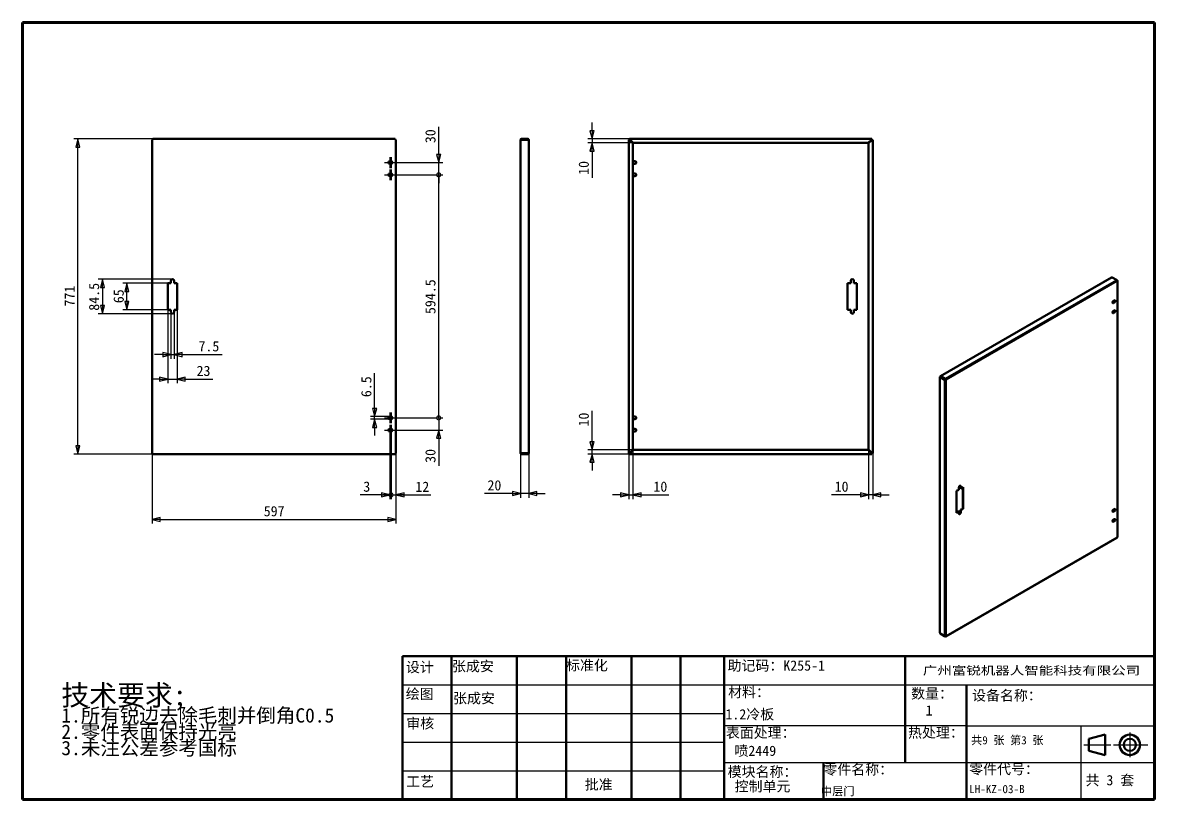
# Model space of a CAD drawing. Header units: millimetres. Extents: x 100 to 4313, y 100 to 2000.
# Drawn here: x 100 to 2870, y 100 to 2000 of the extents above; entities that cross this region are included whole.
import ezdxf
from ezdxf.enums import TextEntityAlignment as Align

# ---------------------------------------------------------------- set-up
doc = ezdxf.new("R2010")
doc.units = ezdxf.units.MM
doc.header["$LTSCALE"] = 10
doc.linetypes.add('CHAIN', pattern=[0.3543, 0.2362, -0.0295, 0.0591, -0.0295])
for name, color, linetype, lineweight in [('中心标记 (ISO)', 1, 'Continuous', 25), ('中心线 (ISO)', 1, 'Continuous', 25), ('可见 (ISO)', 7, 'Continuous', 50), ('可见窄的 (ISO)', 7, 'Continuous', 35), ('图框 (ISO)', 7, 'Continuous', 70), ('尺寸 (ISO)', 5, 'Continuous', 25), ('标题 (ISO)', 7, 'Continuous', 50), ('符号 (ISO)', 7, 'Continuous', 25)]:
    doc.layers.add(name, color=color, linetype=linetype, lineweight=lineweight)
doc.styles.add('文本样式126', font='', dxfattribs={"width": 1.3})
doc.styles.add('文本样式19', font='tahoma.ttf')
doc.styles.add('文本样式91', font='')
doc.styles.add('注释文本 (ISO)', font='')
doc.styles.get('文本样式126').set_extended_font_data('FangSong')
doc.styles.get('文本样式91').set_extended_font_data('FangSong')
doc.styles.get('注释文本 (ISO)').set_extended_font_data('FangSong')
doc.dimstyles.new('默认 (GB)', dxfattribs={"dimscale": 10, "dimtxt": 2.5, "dimasz": 2, "dimexe": 1, "dimexo": 0, "dimgap": 0.75, "dimtad": 1, "dimtoh": 1, "dimrnd": 1e-08, "dimdsep": 46, "dimtxsty": '注释文本 (ISO)', "dimblk": 'Filled-2', "dimcen": 0.09, "dimdle": 10, "dimclrd": 256, "dimclre": 256, "dimclrt": 256, "dimaunit": 1, "dimadec": 3, "dimazin": 2, "dimtfac": 0.52, "dimtmove": 0, "dimatfit": 3, "dimldrblk": 'Filled-1', "dimfxl": 0, "dimtolj": 1, "dimlwd": -1, "dimlwe": -1, "dimarcsym": 0})

# ---------------------------------------------------------------- blocks, each defined once
blk = doc.blocks.new('图框 A3-A4')
at = {"layer": '图框 (ISO)'}
for p, q in [((287, 200), (10, 200)), ((10, 200), (10, 10)), ((287, 10), (287, 200)), ((10, 10), (287, 10))]:
    blk.add_line(p, q, dxfattribs=at)
blk = doc.blocks.new('标题栏 GB1')
at = {"layer": '标题 (ISO)'}
for p, q in [((194.57, 65.23), (194.57, 72.23)), ((194.57, 72.23), (378.57, 72.23)), ((206.57, 65.23), (206.57, 72.23)), ((222.57, 65.23), (222.57, 72.23)), ((234.57, 65.23), (234.57, 72.23)), ((250.57, 65.23), (250.57, 72.23)), ((262.57, 65.23), (262.57, 72.23)), ((273.31, 65.23), (273.31, 72.23)), ((317.57, 65.23), (317.57, 72.23)), ((378.57, 72.23), (378.57, 65.23)), ((194.57, 37.23), (194.57, 65.23)), ((206.57, 37.23), (206.57, 65.23)), ((222.57, 44.23), (222.57, 65.23)), ((234.57, 37.23), (234.57, 65.23)), ((250.57, 37.23), (250.57, 65.23)), ((262.57, 37.23), (262.57, 65.23)), ((273.31, 65.23), (273.31, 37.23)), ((317.57, 55.23), (317.57, 65.23)), ((378.57, 65.23), (378.57, 37.23)), ((317.57, 55.23), (317.57, 46.23)), ((366.57, 53.06), (362.57, 52.06)), ((366.57, 48.06), (366.57, 53.06)), ((362.57, 52.06), (362.57, 49.06)), ((362.57, 49.06), (366.57, 48.06)), ((297.57, 46.23), (297.57, 37.23)), ((222.57, 44.23), (222.57, 37.23)), ((378.57, 37.23), (194.57, 37.23))]:
    blk.add_line(p, q, dxfattribs=at)
at = {"layer": '标题 (ISO)', "lineweight": 25}
for p, q in [((194.57, 65.23), (273.31, 65.23)), ((273.31, 65.23), (378.57, 65.23)), ((194.57, 58.23), (273.31, 58.23)), ((332.57, 55.23), (273.31, 55.23)), ((332.57, 55.23), (378.57, 55.23)), ((360.57, 55.23), (360.57, 46.23)), ((372.58, 53.56), (372.58, 47.56)), ((194.57, 51.23), (273.31, 51.23)), ((361.32, 50.56), (367.88, 50.56)), ((368.55, 50.56), (370.07, 50.56)), ((370.07, 50.56), (376.97, 50.56)), ((273.31, 46.23), (378.57, 46.23)), ((360.57, 46.23), (360.57, 37.23)), ((194.57, 44.23), (273.31, 44.23))]:
    blk.add_line(p, q, dxfattribs=at)
at = {"layer": '标题 (ISO)', "lineweight": 50}
blk.add_line((332.57, 65.23), (332.57, 37.23), dxfattribs=at)
at = {"layer": '标题 (ISO)'}
for radius in [2.5, 1.5]:
    blk.add_circle((372.57, 50.56), radius, dxfattribs=at)
at = {"layer": '标题 (ISO)', "style": '文本样式126', "width": 1.3}
blk.add_text('广州富锐机器人智能科技有限公司', height=2, dxfattribs=at).set_placement((348.5, 68.73), align=Align.MIDDLE_CENTER)
at = {"layer": '标题 (ISO)', "char_height": 2.5, "style": '注释文本 (ISO)'}
for s, insert, attachment_point in [('\\f仿宋|b0|i0;设计', (195.38, 70.83), 1), ('张成安', (206.66, 71.05), 1), ('\\f仿宋|b0|i0;标准化', (234.57, 71.28), 1), ('助记码：K255-1', (274.11, 71.21), 1), ('\\f仿宋|b0|i0;绘图', (195.35, 64.28), 1), ('\\f仿宋|b0|i0;材料：', (274.24, 64.72), 1), ('\\f仿宋|b0|i0;数量：', (319.04, 64.37), 1), ('张成安', (206.92, 63.22), 1), ('\\f仿宋|b0|i0;审核', (195.48, 57.07), 1), ('\\f仿宋|b0|i0;热处理：', (318.29, 54.82), 1), ('\\f仿宋|b0|i0;零件名称：', (297.57, 45.8), 1), ('\\f仿宋|b0|i0;零件代号：', (333.25, 45.9), 1), ('\\f仿宋|b0|i0;批准', (242.57, 40.73), 5)]:
    blk.add_mtext(s, dxfattribs=dict(at, insert=insert, attachment_point=attachment_point))
at = {"layer": '标题 (ISO)', "char_height": 2.5, "attachment_point": 1, "line_spacing_factor": 0.856364, "style": '注释文本 (ISO)'}
for s, insert in [('设备名称：\\P', (333.96, 63.91)), ('模块名称：\\P 控制单元', (274.14, 45.23))]:
    blk.add_mtext(s, dxfattribs=dict(at, insert=insert))
at = {"layer": '标题 (ISO)', "attachment_point": 1, "style": '注释文本 (ISO)'}
for s, insert, char_height, width in [('\\f仿宋|b0|i0;表面处理：', (273.7, 54.78), 2.5, 18.7135), ('\\f仿宋|b0|i0;\\H2.0000;共9 张 第3 张', (333.72, 52.69), 2, 27.2374), ('\\f仿宋|b0|i0;工艺', (195.45, 42.85), 2.5, 7.4854), ('  共 3 套', (358.32, 43.18), 2.5, 17.7919)]:
    blk.add_mtext(s, dxfattribs=dict(at, insert=insert, char_height=char_height, width=width))
at = {"layer": '标题 (ISO)'}
for tag, p, height, style in [('材料_001', (273.59, 56.78), 2.5, '注释文本 (ISO)'), ('零件代号_001', (297, 38.2), 2, '文本样式91'), ('描述_001', (333.22, 38.74), 2, '文本样式91')]:
    blk.add_attdef(tag, p, '', height=height, dxfattribs=dict(at, style=style))
at = {"layer": '标题 (ISO)', "style": '文本样式91'}
blk.add_attdef('热处理', text='', height=2, dxfattribs=at).set_placement((318.2, 50.63), align=Align.TOP_LEFT)
at = {"layer": '标题 (ISO)', "style": '文本样式19'}
for tag, p in [('工程核准人', (256.57, 40.73)), ('工程批准日期', (267.94, 40.73))]:
    blk.add_attdef(tag, text='', height=1, dxfattribs=at).set_placement(p, align=Align.MIDDLE_CENTER)
blk = doc.blocks.new('Filled-2')
at = {"color": 0}
for p, q in [((0, 0), (-1, 0.25)), ((-1, 0.25), (-1, -0.25)), ((-1, 0), (0, 0)), ((-1, -0.25), (0, 0))]:
    blk.add_line(p, q, dxfattribs=at)
at = {"color": 0, "flags": 128}
blk.add_lwpolyline([(-1, -0.25), (0, 0)], dxfattribs=at)
at = {"color": 0}
blk.add_solid([(-1, -0.25), (0, 0), (-1, 0.25), (-1, -0.25)], dxfattribs=at)
blk = doc.blocks.new('*D8')
at = {"layer": 'Defpoints', "color": 0}
for p in [(416.7, 947.1), (1013.7, 947.1), (1013.7, 784.7)]:
    blk.add_point(p, dxfattribs=at)
at = {"layer": '尺寸 (ISO)'}
for p, q in [((416.7, 947.1), (416.7, 774.7)), ((1013.7, 947.1), (1013.7, 774.7)), ((436.7, 784.7), (993.7, 784.7))]:
    blk.add_line(p, q, dxfattribs=at)
at = {"layer": '尺寸 (ISO)', "xscale": 20, "yscale": 20, "zscale": 20, "rotation": 180}
blk.add_blockref('Filled-2', (416.7, 784.7), dxfattribs=at)
at = {"layer": '尺寸 (ISO)', "xscale": 20, "yscale": 20, "zscale": 20}
blk.add_blockref('Filled-2', (1013.7, 784.7), dxfattribs=at)
at = {"layer": '尺寸 (ISO)', "insert": (690.1, 817.5), "char_height": 25, "attachment_point": 1, "style": '注释文本 (ISO)'}
blk.add_mtext('\\A1;597', dxfattribs=at)
blk = doc.blocks.new('Filled-1')
at = {"color": 0}
for p, q in [((0, 0), (-1, 0.125)), ((-1, 0.125), (-1, -0.125)), ((-1, 0), (0, 0)), ((-1, -0.125), (0, 0))]:
    blk.add_line(p, q, dxfattribs=at)
at = {"color": 0, "flags": 128}
blk.add_lwpolyline([(-1, -0.125), (0, 0)], dxfattribs=at)
at = {"color": 0}
blk.add_solid([(-1, -0.125), (0, 0), (-1, 0.125), (-1, -0.125)], dxfattribs=at)
blk = doc.blocks.new('*D9')
at = {"layer": 'Defpoints', "color": 0}
for p in [(355.2, 1362.7), (455.2, 1362.7), (455.2, 1297.7)]:
    blk.add_point(p, dxfattribs=at)
at = {"layer": '尺寸 (ISO)'}
for p, q in [((455.2, 1362.7), (345.2, 1362.7)), ((355.2, 1317.7), (355.2, 1342.7)), ((455.2, 1297.7), (345.2, 1297.7))]:
    blk.add_line(p, q, dxfattribs=at)
at = {"layer": '尺寸 (ISO)', "xscale": 20, "yscale": 20, "zscale": 20}
for p, rotation in [((355.2, 1362.7), 90), ((355.2, 1297.7), 270)]:
    blk.add_blockref('Filled-2', p, dxfattribs=dict(at, rotation=rotation))
at = {"layer": '尺寸 (ISO)', "insert": (322.5, 1313.7), "char_height": 25, "attachment_point": 1, "rotation": 90, "style": '注释文本 (ISO)'}
blk.add_mtext('\\A1;65', dxfattribs=at)
blk = doc.blocks.new('*D10')
at = {"layer": 'Defpoints', "color": 0}
for p in [(466.7, 1372.4), (295.2, 1287.9), (466.7, 1287.9)]:
    blk.add_point(p, dxfattribs=at)
at = {"layer": '尺寸 (ISO)'}
for p, q in [((466.7, 1372.4), (285.2, 1372.4)), ((295.2, 1352.4), (295.2, 1307.9)), ((466.7, 1287.9), (285.2, 1287.9))]:
    blk.add_line(p, q, dxfattribs=at)
at = {"layer": '尺寸 (ISO)', "xscale": 20, "yscale": 20, "zscale": 20}
for p, rotation in [((295.2, 1372.4), 90), ((295.2, 1287.9), 270)]:
    blk.add_blockref('Filled-2', p, dxfattribs=dict(at, rotation=rotation))
at = {"layer": '尺寸 (ISO)', "insert": (262.3, 1295.3), "char_height": 25, "attachment_point": 1, "rotation": 90, "style": '注释文本 (ISO)'}
blk.add_mtext('\\A1;84.5', dxfattribs=at)
blk = doc.blocks.new('*D11')
at = {"layer": 'Defpoints', "color": 0}
for p in [(463, 1291.7), (470.5, 1291.7), (470.5, 1187.9)]:
    blk.add_point(p, dxfattribs=at)
at = {"layer": '尺寸 (ISO)'}
for p, q in [((463, 1291.7), (463, 1177.9)), ((470.5, 1291.7), (470.5, 1177.9)), ((443, 1187.9), (423, 1187.9)), ((463, 1187.9), (470.5, 1187.9)), ((490.5, 1187.9), (588.2, 1187.9))]:
    blk.add_line(p, q, dxfattribs=at)
at = {"layer": '尺寸 (ISO)', "xscale": 20, "yscale": 20, "zscale": 20}
blk.add_blockref('Filled-2', (463, 1187.9), dxfattribs=at)
at = {"layer": '尺寸 (ISO)', "xscale": 20, "yscale": 20, "zscale": 20, "rotation": 180}
blk.add_blockref('Filled-2', (470.5, 1187.9), dxfattribs=at)
at = {"layer": '尺寸 (ISO)', "insert": (530.4, 1220.9), "char_height": 25, "attachment_point": 1, "style": '注释文本 (ISO)'}
blk.add_mtext('\\A1;7.5', dxfattribs=at)
blk = doc.blocks.new('*D12')
at = {"layer": 'Defpoints', "color": 0}
for p in [(455.2, 1297.7), (478.2, 1297.7), (478.2, 1127.9)]:
    blk.add_point(p, dxfattribs=at)
at = {"layer": '尺寸 (ISO)'}
for p, q in [((455.2, 1297.7), (455.2, 1117.9)), ((478.2, 1297.7), (478.2, 1117.9)), ((435.2, 1127.9), (415.2, 1127.9)), ((455.2, 1127.9), (478.2, 1127.9)), ((498.2, 1127.9), (565.7, 1127.9))]:
    blk.add_line(p, q, dxfattribs=at)
at = {"layer": '尺寸 (ISO)', "xscale": 20, "yscale": 20, "zscale": 20}
blk.add_blockref('Filled-2', (455.2, 1127.9), dxfattribs=at)
at = {"layer": '尺寸 (ISO)', "xscale": 20, "yscale": 20, "zscale": 20, "rotation": 180}
blk.add_blockref('Filled-2', (478.2, 1127.9), dxfattribs=at)
at = {"layer": '尺寸 (ISO)', "insert": (525.7, 1160.7), "char_height": 25, "attachment_point": 1, "style": '注释文本 (ISO)'}
blk.add_mtext('\\A1;23', dxfattribs=at)
blk = doc.blocks.new('*D13')
at = {"layer": 'Defpoints', "color": 0}
for p in [(235.2, 1715.7), (419.1, 1715.7), (419.1, 944.7)]:
    blk.add_point(p, dxfattribs=at)
at = {"layer": '尺寸 (ISO)'}
for p, q in [((419.1, 1715.7), (225.2, 1715.7)), ((235.2, 964.7), (235.2, 1695.7)), ((419.1, 944.7), (225.2, 944.7))]:
    blk.add_line(p, q, dxfattribs=at)
at = {"layer": '尺寸 (ISO)', "xscale": 20, "yscale": 20, "zscale": 20}
for p, rotation in [((235.2, 1715.7), 90), ((235.2, 944.7), 270)]:
    blk.add_blockref('Filled-2', p, dxfattribs=dict(at, rotation=rotation))
at = {"layer": '尺寸 (ISO)', "insert": (202.5, 1305.6), "char_height": 25, "attachment_point": 1, "rotation": 90, "style": '注释文本 (ISO)'}
blk.add_mtext('\\A1;771', dxfattribs=at)
blk = doc.blocks.new('_DotSmall')
at = {"color": 0, "linetype": 'ByBlock', "const_width": 0.5}
blk.add_lwpolyline([(-0.0625, 0, 1), (0.0625, 0, 1)], format="xyb", close=True, dxfattribs=at)
blk = doc.blocks.new('*D14')
at = {"layer": 'Defpoints', "color": 0}
for p in [(1015, 1033.2), (1118.3, 1033.2), (1015, 1003.2)]:
    blk.add_point(p, dxfattribs=at)
at = {"layer": '尺寸 (ISO)'}
for p, q in [((1118.3, 1033.2), (1118.3, 1073.2)), ((1015, 1033.2), (1128.3, 1033.2)), ((1118.3, 1033.2), (1118.3, 1003.2)), ((1015, 1003.2), (1128.3, 1003.2)), ((1118.3, 983.2), (1118.3, 915.6))]:
    blk.add_line(p, q, dxfattribs=at)
at = {"layer": '尺寸 (ISO)', "xscale": 20, "yscale": 20, "zscale": 20}
for name, p, rotation in [('_DotSmall', (1118.3, 1033.2), 270), ('Filled-2', (1118.3, 1003.2), 90)]:
    blk.add_blockref(name, p, dxfattribs=dict(at, rotation=rotation))
at = {"layer": '尺寸 (ISO)', "insert": (1085.5, 923.1), "char_height": 25, "attachment_point": 1, "rotation": 90, "style": '注释文本 (ISO)'}
blk.add_mtext('\\A1;30', dxfattribs=at)
blk = doc.blocks.new('*D16')
at = {"layer": 'Defpoints', "color": 0}
for p in [(1015, 1657.7), (1118.3, 1657.7), (1015, 1627.7)]:
    blk.add_point(p, dxfattribs=at)
at = {"layer": '尺寸 (ISO)'}
for p, q in [((1118.3, 1677.7), (1118.3, 1745.2)), ((1015, 1657.7), (1128.3, 1657.7)), ((1118.3, 1627.7), (1118.3, 1657.7)), ((1015, 1627.7), (1128.3, 1627.7)), ((1118.3, 1627.7), (1118.3, 1607.7))]:
    blk.add_line(p, q, dxfattribs=at)
at = {"layer": '尺寸 (ISO)', "xscale": 20, "yscale": 20, "zscale": 20}
for name, p, rotation in [('Filled-2', (1118.3, 1657.7), 270), ('_DotSmall', (1118.3, 1627.7), 90)]:
    blk.add_blockref(name, p, dxfattribs=dict(at, rotation=rotation))
at = {"layer": '尺寸 (ISO)', "insert": (1085.5, 1705.2), "char_height": 25, "attachment_point": 1, "rotation": 90, "style": '注释文本 (ISO)'}
blk.add_mtext('\\A1;30', dxfattribs=at)
blk = doc.blocks.new('*D17')
at = {"layer": 'Defpoints', "color": 0}
for p in [(1015, 1627.7), (1118.3, 1627.7), (1015, 1033.2)]:
    blk.add_point(p, dxfattribs=at)
at = {"layer": '尺寸 (ISO)'}
for p, q in [((1015, 1627.7), (1128.3, 1627.7)), ((1118.3, 1033.2), (1118.3, 1627.7)), ((1015, 1033.2), (1128.3, 1033.2))]:
    blk.add_line(p, q, dxfattribs=at)
at = {"layer": '尺寸 (ISO)', "xscale": 20, "yscale": 20, "zscale": 20}
for p, rotation in [((1118.3, 1627.7), 90), ((1118.3, 1033.2), 270)]:
    blk.add_blockref('_DotSmall', p, dxfattribs=dict(at, rotation=rotation))
at = {"layer": '尺寸 (ISO)', "insert": (1085.4, 1287.1), "char_height": 25, "attachment_point": 1, "rotation": 90, "style": '注释文本 (ISO)'}
blk.add_mtext('\\A1;594.5', dxfattribs=at)
blk = doc.blocks.new('*D18')
at = {"layer": 'Defpoints', "color": 0}
for p in [(998.7, 999.9), (1001.7, 999.9), (1001.7, 844.7)]:
    blk.add_point(p, dxfattribs=at)
at = {"layer": '尺寸 (ISO)'}
for p, q in [((998.7, 999.9), (998.7, 834.7)), ((1001.7, 999.9), (1001.7, 834.7)), ((978.7, 844.7), (926.3, 844.7)), ((1001.7, 844.7), (998.7, 844.7)), ((1001.7, 844.7), (1041.7, 844.7))]:
    blk.add_line(p, q, dxfattribs=at)
at = {"layer": '尺寸 (ISO)', "xscale": 20, "yscale": 20, "zscale": 20}
blk.add_blockref('Filled-2', (998.7, 844.7), dxfattribs=at)
at = {"layer": '尺寸 (ISO)', "xscale": 20, "yscale": 20, "zscale": 20, "rotation": 180}
blk.add_blockref('_DotSmall', (1001.7, 844.7), dxfattribs=at)
at = {"layer": '尺寸 (ISO)', "insert": (933.8, 877.5), "char_height": 25, "attachment_point": 1, "style": '注释文本 (ISO)'}
blk.add_mtext('\\A1;3', dxfattribs=at)
blk = doc.blocks.new('*D19')
at = {"layer": 'Defpoints', "color": 0}
for p in [(1001.7, 999.9), (1013.7, 947.1), (1013.7, 844.7)]:
    blk.add_point(p, dxfattribs=at)
at = {"layer": '尺寸 (ISO)'}
for p, q in [((1001.7, 999.9), (1001.7, 834.7)), ((1013.7, 947.1), (1013.7, 834.7)), ((1001.7, 844.7), (981.7, 844.7)), ((1001.7, 844.7), (1013.7, 844.7)), ((1033.7, 844.7), (1098.9, 844.7))]:
    blk.add_line(p, q, dxfattribs=at)
at = {"layer": '尺寸 (ISO)', "xscale": 20, "yscale": 20, "zscale": 20}
blk.add_blockref('_DotSmall', (1001.7, 844.7), dxfattribs=at)
at = {"layer": '尺寸 (ISO)', "xscale": 20, "yscale": 20, "zscale": 20, "rotation": 180}
blk.add_blockref('Filled-2', (1013.7, 844.7), dxfattribs=at)
at = {"layer": '尺寸 (ISO)', "insert": (1061.2, 877.2), "char_height": 25, "attachment_point": 1, "style": '注释文本 (ISO)'}
blk.add_mtext('\\A1;12', dxfattribs=at)
blk = doc.blocks.new('*D20')
at = {"layer": 'Defpoints', "color": 0}
for p in [(961.6, 1029.9), (998.7, 1036.4), (998.7, 1029.9)]:
    blk.add_point(p, dxfattribs=at)
at = {"layer": '尺寸 (ISO)'}
for p, q in [((961.6, 1056.4), (961.6, 1142.3)), ((998.7, 1036.4), (951.6, 1036.4)), ((998.7, 1029.9), (951.6, 1029.9)), ((961.6, 1029.9), (961.6, 1036.4)), ((961.6, 1009.9), (961.6, 989.9))]:
    blk.add_line(p, q, dxfattribs=at)
at = {"layer": '尺寸 (ISO)', "xscale": 20, "yscale": 20, "zscale": 20}
for p, rotation in [((961.6, 1036.4), 270), ((961.6, 1029.9), 90)]:
    blk.add_blockref('Filled-2', p, dxfattribs=dict(at, rotation=rotation))
at = {"layer": '尺寸 (ISO)', "insert": (928.6, 1083.9), "char_height": 25, "attachment_point": 1, "rotation": 90, "style": '注释文本 (ISO)'}
blk.add_mtext('\\A1;6.5', dxfattribs=at)
blk = doc.blocks.new('*D21')
at = {"layer": 'Defpoints', "color": 0}
for p in [(1318.6, 947.9), (1338.6, 947.1), (1318.6, 847.9)]:
    blk.add_point(p, dxfattribs=at)
at = {"layer": '尺寸 (ISO)'}
for p, q in [((1318.6, 947.9), (1318.6, 837.9)), ((1338.6, 947.1), (1338.6, 837.9)), ((1298.6, 847.9), (1230.2, 847.9)), ((1338.6, 847.9), (1318.6, 847.9)), ((1358.6, 847.9), (1378.6, 847.9))]:
    blk.add_line(p, q, dxfattribs=at)
at = {"layer": '尺寸 (ISO)', "xscale": 20, "yscale": 20, "zscale": 20}
blk.add_blockref('Filled-2', (1318.6, 847.9), dxfattribs=at)
at = {"layer": '尺寸 (ISO)', "xscale": 20, "yscale": 20, "zscale": 20, "rotation": 180}
blk.add_blockref('Filled-2', (1338.6, 847.9), dxfattribs=at)
at = {"layer": '尺寸 (ISO)', "insert": (1237.7, 880.7), "char_height": 25, "attachment_point": 1, "style": '注释文本 (ISO)'}
blk.add_mtext('\\A1;20', dxfattribs=at)
blk = doc.blocks.new('*D22')
at = {"layer": 'Defpoints', "color": 0}
for p in [(1583.6, 946.7), (1593.6, 955.5), (1593.6, 844.7)]:
    blk.add_point(p, dxfattribs=at)
at = {"layer": '尺寸 (ISO)'}
for p, q in [((1583.6, 946.7), (1583.6, 834.7)), ((1593.6, 955.5), (1593.6, 834.7)), ((1563.6, 844.7), (1543.6, 844.7)), ((1583.6, 844.7), (1593.6, 844.7)), ((1613.6, 844.7), (1682, 844.7))]:
    blk.add_line(p, q, dxfattribs=at)
at = {"layer": '尺寸 (ISO)', "xscale": 20, "yscale": 20, "zscale": 20}
blk.add_blockref('Filled-2', (1583.6, 844.7), dxfattribs=at)
at = {"layer": '尺寸 (ISO)', "xscale": 20, "yscale": 20, "zscale": 20, "rotation": 180}
blk.add_blockref('Filled-2', (1593.6, 844.7), dxfattribs=at)
at = {"layer": '尺寸 (ISO)', "insert": (1643.9, 877.5), "char_height": 25, "attachment_point": 1, "style": '注释文本 (ISO)'}
blk.add_mtext('\\A1;10', dxfattribs=at)
blk = doc.blocks.new('*D23')
at = {"layer": 'Defpoints', "color": 0}
for p in [(2170.6, 955.5), (2180.6, 946.7), (2180.6, 844.7)]:
    blk.add_point(p, dxfattribs=at)
at = {"layer": '尺寸 (ISO)'}
for p, q in [((2170.6, 955.5), (2170.6, 834.7)), ((2180.6, 946.7), (2180.6, 834.7)), ((2150.6, 844.7), (2079.9, 844.7)), ((2180.6, 844.7), (2170.6, 844.7)), ((2200.6, 844.7), (2220.6, 844.7))]:
    blk.add_line(p, q, dxfattribs=at)
at = {"layer": '尺寸 (ISO)', "xscale": 20, "yscale": 20, "zscale": 20}
blk.add_blockref('Filled-2', (2170.6, 844.7), dxfattribs=at)
at = {"layer": '尺寸 (ISO)', "xscale": 20, "yscale": 20, "zscale": 20, "rotation": 180}
blk.add_blockref('Filled-2', (2180.6, 844.7), dxfattribs=at)
at = {"layer": '尺寸 (ISO)', "insert": (2087.4, 877.5), "char_height": 25, "attachment_point": 1, "style": '注释文本 (ISO)'}
blk.add_mtext('\\A1;10', dxfattribs=at)
blk = doc.blocks.new('*D24')
at = {"layer": 'Defpoints', "color": 0}
for p in [(1493.6, 944.7), (1585.6, 944.7), (1594.4, 954.7)]:
    blk.add_point(p, dxfattribs=at)
at = {"layer": '尺寸 (ISO)'}
for p, q in [((1493.6, 974.7), (1493.6, 1050.2)), ((1594.4, 954.7), (1483.6, 954.7)), ((1585.6, 944.7), (1483.6, 944.7)), ((1493.6, 944.7), (1493.6, 954.7)), ((1493.6, 924.7), (1493.6, 904.7))]:
    blk.add_line(p, q, dxfattribs=at)
at = {"layer": '尺寸 (ISO)', "xscale": 20, "yscale": 20, "zscale": 20}
for p, rotation in [((1493.6, 954.7), 270), ((1493.6, 944.7), 90)]:
    blk.add_blockref('Filled-2', p, dxfattribs=dict(at, rotation=rotation))
at = {"layer": '尺寸 (ISO)', "insert": (1460.8, 1012.1), "char_height": 25, "attachment_point": 1, "rotation": 90, "style": '注释文本 (ISO)'}
blk.add_mtext('\\A1;10', dxfattribs=at)
blk = doc.blocks.new('*D25')
at = {"layer": 'Defpoints', "color": 0}
for p in [(1493.6, 1705.7), (1585.6, 1715.7), (1594.4, 1705.7)]:
    blk.add_point(p, dxfattribs=at)
at = {"layer": '尺寸 (ISO)'}
for p, q in [((1493.6, 1735.7), (1493.6, 1755.7)), ((1585.6, 1715.7), (1483.6, 1715.7)), ((1594.4, 1705.7), (1483.6, 1705.7)), ((1493.6, 1715.7), (1493.6, 1705.7)), ((1493.6, 1685.7), (1493.6, 1620.1))]:
    blk.add_line(p, q, dxfattribs=at)
at = {"layer": '尺寸 (ISO)', "xscale": 20, "yscale": 20, "zscale": 20}
for p, rotation in [((1493.6, 1715.7), 270), ((1493.6, 1705.7), 90)]:
    blk.add_blockref('Filled-2', p, dxfattribs=dict(at, rotation=rotation))
at = {"layer": '尺寸 (ISO)', "insert": (1460.8, 1627.6), "char_height": 25, "attachment_point": 1, "rotation": 90, "style": '注释文本 (ISO)'}
blk.add_mtext('\\A1;10', dxfattribs=at)
blk = doc.blocks.new('加工')
at = {"layer": '符号 (ISO)', "insert": (-36.68, 11.05), "char_height": 2.5, "width": 80.4946, "attachment_point": 1, "line_spacing_factor": 0.683636, "style": '注释文本 (ISO)'}
blk.add_mtext('{\\H2x;技术要求;\\P\\H0.7x;1.所有锐边去除毛刺并倒角C0.5\\H2.125x; \\H0.47059x;\\P2.零件表面保持光亮\\H1.8404x; \\H0.54337x;\\P3.未注公差参考国标\\H1.8095x; }', dxfattribs=at)

msp = doc.modelspace()

# ---------------------------------------------------------------- linework, layer by layer
at = {"layer": '中心标记 (ISO)', "linetype": 'CHAIN', "ltscale": 2.9446}
for p, q in [((998.741, 1670.916), (998.741, 1644.416)), ((1001.741, 1670.916), (1001.741, 1644.416)), ((998.741, 1640.916), (998.741, 1614.416)), ((1001.741, 1640.916), (1001.741, 1614.416)), ((998.741, 1046.431), (998.741, 1019.931)), ((1001.741, 1046.431), (1001.741, 1019.931)), ((998.741, 1016.431), (998.741, 989.931)), ((1001.741, 1016.431), (1001.741, 989.931))]:
    msp.add_line(p, q, dxfattribs=at)
at = {"layer": '中心线 (ISO)', "linetype": 'CHAIN', "ltscale": 3.277962}
for p, q in [((985.491, 1657.666), (1014.991, 1657.666)), ((985.491, 1627.666), (1014.991, 1627.666)), ((985.491, 1033.181), (1014.991, 1033.181)), ((985.491, 1003.181), (1014.991, 1003.181))]:
    msp.add_line(p, q, dxfattribs=at)
at = {"layer": '可见 (ISO)'}
for p, q in [((416.741, 1713.632), (416.741, 1713.281)), ((417.941, 1713.632), (416.741, 1713.632)), ((419.141, 1713.281), (416.741, 1713.281)), ((416.741, 947.081), (416.741, 1713.281)), ((418.292, 1713.281), (417.941, 1713.632)), ((417.941, 1713.281), (417.941, 1713.632)), ((419.141, 1715.681), (418.79, 1715.681)), ((418.79, 1714.481), (418.79, 1715.681)), ((419.141, 1714.129), (418.79, 1714.481)), ((419.141, 1714.481), (418.79, 1714.481)), ((419.141, 1715.681), (419.141, 1713.281)), ((419.141, 1715.681), (1011.341, 1715.681)), ((1011.692, 1715.681), (1011.341, 1715.681)), ((1011.341, 1713.281), (1011.341, 1715.681)), ((1011.341, 1714.129), (1011.692, 1714.481)), ((1011.341, 1714.481), (1011.692, 1714.481)), ((1013.741, 1713.281), (1011.341, 1713.281)), ((1011.692, 1714.481), (1011.692, 1715.681)), ((1012.19, 1713.281), (1012.541, 1713.632)), ((1012.541, 1713.632), (1013.741, 1713.632)), ((1012.541, 1713.281), (1012.541, 1713.632)), ((1013.741, 1713.281), (1013.741, 1713.632)), ((1013.741, 1713.281), (1013.741, 947.081)), ((1319.299, 1713.281), (1318.596, 1713.281)), ((1318.596, 1713.281), (1318.596, 1712.432)), ((1318.596, 947.929), (1318.596, 1712.432)), ((1336.196, 1715.681), (1320.996, 1715.681)), ((1336.196, 1714.481), (1320.996, 1714.481)), ((1320.996, 1713.632), (1336.196, 1713.632)), ((1336.196, 1714.481), (1336.196, 1715.681)), ((1336.196, 1713.632), (1336.196, 1713.281)), ((1338.596, 1713.281), (1336.196, 1713.281)), ((1338.596, 1713.281), (1338.596, 947.081)), ((1583.569, 1713.632), (1584.769, 1713.632)), ((1583.569, 946.729), (1583.569, 1713.632)), ((1584.769, 1713.632), (1585.969, 1712.432)), ((1585.969, 1713.281), (1585.121, 1713.281)), ((1585.618, 1714.481), (1585.618, 1715.681)), ((1585.618, 1715.681), (2178.521, 1715.681)), ((1585.618, 1714.481), (1586.818, 1713.281)), ((1585.969, 1713.281), (1585.969, 1714.129)), ((1585.969, 1712.432), (1593.569, 1704.832)), ((1594.418, 1705.681), (1586.818, 1713.281)), ((1593.569, 1704.832), (1593.569, 955.529)), ((2169.721, 1705.681), (1594.418, 1705.681)), ((2177.321, 1713.281), (2169.721, 1705.681)), ((2170.569, 1704.832), (2178.169, 1712.432)), ((2170.569, 955.529), (2170.569, 1704.832)), ((2178.521, 1714.481), (2177.321, 1713.281)), ((2178.169, 1713.281), (2178.169, 1714.129)), ((2179.369, 1713.632), (2178.169, 1712.432)), ((2178.169, 1713.281), (2179.018, 1713.281)), ((2178.521, 1715.681), (2178.521, 1714.481)), ((2179.369, 1713.632), (2180.569, 1713.632)), ((2180.569, 1713.632), (2180.569, 946.729)), ((998.741, 1660.916), (1001.741, 1660.916)), ((1001.741, 1654.416), (998.741, 1654.416)), ((1003.741, 1660.227), (1003.741, 1655.104)), ((1595.569, 1660.916), (1598.569, 1660.916)), ((1598.569, 1654.416), (1595.569, 1654.416)), ((998.741, 1630.916), (1001.741, 1630.916)), ((1001.741, 1624.416), (998.741, 1624.416)), ((1003.741, 1630.227), (1003.741, 1625.104)), ((1595.569, 1630.916), (1598.569, 1630.916)), ((1598.569, 1624.416), (1595.569, 1624.416)), ((455.241, 1362.681), (462.991, 1362.681)), ((455.241, 1297.681), (455.241, 1362.681)), ((462.991, 1362.681), (462.991, 1368.681)), ((470.491, 1368.681), (470.491, 1362.681)), ((470.491, 1362.681), (478.241, 1362.681)), ((478.241, 1362.681), (478.241, 1297.681)), ((2119.069, 1297.681), (2119.069, 1362.681)), ((2119.069, 1362.681), (2126.819, 1362.681)), ((2126.819, 1362.681), (2126.819, 1368.681)), ((2134.319, 1368.681), (2134.319, 1362.681)), ((2134.319, 1362.681), (2142.069, 1362.681)), ((2142.069, 1362.681), (2142.069, 1297.681)), ((2765.227, 1376.651), (2346.476, 1135.508)), ((2766.672, 1376.675), (2777.42, 1370.486)), ((2777.42, 1370.486), (2777.172, 1370.343)), ((2777.42, 1370.179), (2777.42, 1370.486)), ((2778.869, 1369.646), (2777.42, 1370.48)), ((2778.243, 1369.285), (2778.869, 1369.646)), ((2778.374, 1369.073), (2778.869, 1369.358)), ((2778.869, 1369.358), (2778.869, 1369.646)), ((2779.572, 741.976), (2779.572, 1368.381)), ((2769.111, 1314.637), (2771.232, 1315.858)), ((2769.959, 1319.462), (2772.08, 1320.684)), ((2772.08, 1315.369), (2769.959, 1314.148)), ((462.991, 1297.681), (455.241, 1297.681)), ((462.991, 1291.681), (462.991, 1297.681)), ((478.241, 1297.681), (470.491, 1297.681)), ((470.491, 1297.681), (470.491, 1291.681)), ((2126.819, 1297.681), (2119.069, 1297.681)), ((2126.819, 1291.681), (2126.819, 1297.681)), ((2142.069, 1297.681), (2134.319, 1297.681)), ((2134.319, 1297.681), (2134.319, 1291.681)), ((2769.111, 1290.11), (2771.232, 1291.332)), ((2769.959, 1294.936), (2772.08, 1296.157)), ((2772.08, 1290.843), (2769.959, 1289.621)), ((2345.275, 1133.429), (2345.275, 507.024)), ((2346.47, 1133.429), (2345.978, 1133.713)), ((2345.978, 1132.739), (2356.726, 1126.55)), ((2347.426, 1134.263), (2346.578, 1134.752)), ((2346.578, 1134.752), (2351.952, 1131.633)), ((2357.574, 1127.038), (2346.826, 1133.228)), ((2358.174, 1129.059), (2347.426, 1135.248)), ((2358.174, 1128.078), (2347.426, 1134.267)), ((2347.426, 1134.263), (2352.8, 1131.144)), ((2352.8, 1131.144), (2351.952, 1131.633)), ((2352.8, 1131.144), (2352.825, 1131.158)), ((2357.574, 1127.038), (2356.726, 1126.55)), ((2357.574, 1126.751), (2356.726, 1126.262)), ((2356.726, 1126.55), (2356.726, 1126.262)), ((2357.574, 1126.751), (2357.574, 1127.038)), ((2358.423, 1129.202), (2358.174, 1129.059)), ((2358.174, 1128.078), (2358.174, 1129.059)), ((2358.423, 1128.221), (2358.174, 1128.078)), ((2358.423, 1128.221), (2358.423, 1129.202)), ((2359.272, 1126.751), (2360.12, 1126.262)), ((998.741, 1036.431), (1001.741, 1036.431)), ((1001.741, 1029.931), (998.741, 1029.931)), ((1003.741, 1035.743), (1003.741, 1030.619)), ((1595.569, 1036.431), (1598.569, 1036.431)), ((1598.569, 1029.931), (1595.569, 1029.931)), ((998.741, 1006.431), (1001.741, 1006.431)), ((1001.741, 999.931), (998.741, 999.931)), ((1003.741, 1005.743), (1003.741, 1000.619)), ((1595.569, 1006.431), (1598.569, 1006.431)), ((1598.569, 999.931), (1595.569, 999.931)), ((416.741, 947.081), (416.741, 946.729)), ((416.741, 947.081), (419.141, 947.081)), ((417.941, 946.729), (416.741, 946.729)), ((418.292, 947.081), (417.941, 946.729)), ((417.941, 947.081), (417.941, 946.729)), ((419.141, 946.232), (418.79, 945.881)), ((419.141, 945.881), (418.79, 945.881)), ((418.79, 945.881), (418.79, 944.681)), ((418.79, 944.681), (419.141, 944.681)), ((419.141, 947.081), (419.141, 944.681)), ((1011.341, 944.681), (419.141, 944.681)), ((1011.341, 944.681), (1011.341, 947.081)), ((1011.341, 947.081), (1013.741, 947.081)), ((1011.341, 946.232), (1011.692, 945.881)), ((1011.341, 945.881), (1011.692, 945.881)), ((1011.341, 944.681), (1011.692, 944.681)), ((1011.692, 945.881), (1011.692, 944.681)), ((1012.19, 947.081), (1012.541, 946.729)), ((1012.541, 947.081), (1012.541, 946.729)), ((1012.541, 946.729), (1013.741, 946.729)), ((1013.741, 946.729), (1013.741, 947.081)), ((1318.596, 947.929), (1318.596, 947.081)), ((1319.299, 947.081), (1318.596, 947.081)), ((1336.196, 946.729), (1320.996, 946.729)), ((1336.196, 945.881), (1320.996, 945.881)), ((1320.996, 944.681), (1336.196, 944.681)), ((1336.196, 947.081), (1336.196, 946.729)), ((1336.196, 947.081), (1338.596, 947.081)), ((1336.196, 945.881), (1336.196, 944.681)), ((1584.769, 946.729), (1583.569, 946.729)), ((1584.769, 946.729), (1585.969, 947.929)), ((1585.969, 947.081), (1585.121, 947.081)), ((1585.618, 945.881), (1586.818, 947.081)), ((1585.618, 944.681), (1585.618, 945.881)), ((2178.521, 944.681), (1585.618, 944.681)), ((1593.569, 955.529), (1585.969, 947.929)), ((1585.969, 947.081), (1585.969, 946.232)), ((1586.818, 947.081), (1594.418, 954.681)), ((1594.418, 954.681), (2169.721, 954.681)), ((2169.721, 954.681), (2177.321, 947.081)), ((2178.169, 947.929), (2170.569, 955.529)), ((2178.521, 945.881), (2177.321, 947.081)), ((2179.369, 946.729), (2178.169, 947.929)), ((2178.169, 947.081), (2178.169, 946.232)), ((2178.169, 947.081), (2179.018, 947.081)), ((2178.521, 945.881), (2178.521, 944.681)), ((2180.569, 946.729), (2179.369, 946.729)), ((2391.127, 857.486), (2391.127, 862.391)), ((2395.581, 861.028), (2395.581, 865.934)), ((2396.43, 860.54), (2395.581, 861.028)), ((2396.43, 865.445), (2396.43, 860.54)), ((2396.43, 860.54), (2401.91, 863.696)), ((2401.062, 811.044), (2401.062, 863.207)), ((2401.91, 863.696), (2401.91, 810.555)), ((2385.647, 854.33), (2391.127, 857.486)), ((2385.647, 801.19), (2385.647, 854.33)), ((2385.647, 802.167), (2390.278, 804.834)), ((2391.127, 804.345), (2385.647, 801.19)), ((2391.127, 804.345), (2390.278, 804.834)), ((2391.127, 799.44), (2391.127, 804.345)), ((2395.581, 807.888), (2401.062, 811.044)), ((2395.581, 807.888), (2396.43, 807.399)), ((2395.581, 802.983), (2395.581, 807.888)), ((2401.91, 810.555), (2396.43, 807.399)), ((2396.43, 807.399), (2396.43, 802.494)), ((2401.91, 810.555), (2401.062, 811.044)), ((2769.111, 804.091), (2771.232, 805.312)), ((2769.959, 808.916), (2772.08, 810.138)), ((2772.08, 804.824), (2769.959, 803.602)), ((2769.111, 779.564), (2771.232, 780.786)), ((2769.959, 784.39), (2772.08, 785.611)), ((2772.08, 780.297), (2769.959, 779.076)), ((2359.621, 498.755), (2778.369, 739.896)), ((2356.726, 499.57), (2345.978, 505.76)), ((2347.426, 504.919), (2358.174, 498.73)), ((2356.726, 499.858), (2356.726, 499.57)), ((2356.994, 499.725), (2356.726, 499.57)), ((2358.174, 499.46), (2358.174, 498.73)), ((2358.174, 498.73), (2358.423, 498.873)), ((2358.423, 499.453), (2358.423, 498.873))]:
    msp.add_line(p, q, dxfattribs=at)
for centre, radius, start, end in [((1320.996, 1713.281), 1.2, 90, 170.634461), ((1336.196, 1713.281), 2.4, 0, 90), ((1336.196, 1713.281), 1.2, 0, 90), ((998.741, 1657.666), 3.25, 90, 270), ((1001.741, 1657.666), 3.25, 270, 90), ((1595.569, 1657.666), 3.25, 90, 127.979872), ((1595.569, 1657.666), 3.25, 232.020128, 270), ((1598.569, 1657.666), 3.25, 270, 90), ((998.741, 1627.666), 3.25, 90, 270), ((1001.741, 1627.666), 3.25, 270, 90), ((1595.569, 1627.666), 3.25, 90, 127.979872), ((1595.569, 1627.666), 3.25, 232.020128, 270), ((1598.569, 1627.666), 3.25, 270, 90), ((466.741, 1368.681), 3.75, 0, 180), ((2130.569, 1368.681), 3.75, 0, 180), ((466.741, 1291.681), 3.75, 180, 0), ((2130.569, 1291.681), 3.75, 180, 0), ((998.741, 1033.181), 3.25, 90, 270), ((1001.741, 1033.181), 3.25, 270, 90), ((1595.569, 1033.181), 3.25, 90, 127.979872), ((1595.569, 1033.181), 3.25, 232.020128, 270), ((1598.569, 1033.181), 3.25, 270, 90), ((998.741, 1003.181), 3.25, 90, 270), ((1001.741, 1003.181), 3.25, 270, 90), ((1595.569, 1003.181), 3.25, 90, 127.979872), ((1595.569, 1003.181), 3.25, 232.020128, 270), ((1598.569, 1003.181), 3.25, 270, 90), ((1320.996, 947.081), 1.2, 189.365539, 270), ((1336.196, 947.081), 2.4, 270, 0), ((1336.196, 947.081), 1.2, 270, 0)]:
    msp.add_arc(centre, radius, start, end, dxfattribs=at)
for centre, major_axis, ratio, start_param, end_param in [((2777.172, 1368.381), (1.198, -2.08), 0.57809312, 0.78733187, 2.3581282), ((2777.172, 1368.381), (2.4, 0), 0.5758617, 5.49778714, 7.06858347), ((2769.959, 1316.805), (-1.622, -2.816), 0.57809312, 3.92505711, 7.06664976), ((2769.111, 1317.294), (-1.622, -2.816), 0.57809312, 0.26362517, 0.78346445), ((2771.232, 1318.515), (1.622, 2.816), 0.57809312, 3.92505711, 6.01956014), ((2772.08, 1318.027), (1.622, 2.816), 0.57809312, 3.92505711, 7.06664976), ((2769.959, 1292.279), (-1.622, -2.816), 0.57809312, 3.92505711, 7.06664976), ((2769.111, 1292.767), (-1.622, -2.816), 0.57809312, 0.26362517, 0.78346445), ((2771.232, 1293.989), (1.622, 2.816), 0.57809312, 3.92505711, 6.01956014), ((2772.08, 1293.5), (1.622, 2.816), 0.57809312, 3.92505711, 7.06664976), ((2347.675, 1132.735), (1.2, -0.694), 0.00167248, 2.35716138, 3.13871435), ((2348.275, 1133.774), (1.2, -0.694), 0.00167248, 2.35716138, 3.92795771), ((2358.423, 1127.24), (2.4, 0), 0.5758617, 3.92699082, 5.49778714), ((2358.423, 1127.24), (-1.2, 0), 0.5758617, 0.78539816, 2.35619449), ((2358.423, 1127.24), (-1.198, 2.08), 0.57809312, 3.92892453, 5.49972085), ((2358.423, 1127.24), (-0.599, 1.04), 0.57809312, 3.92892453, 5.49972085), ((2393.778, 863.918), (1.871, 3.25), 0.57809312, 5.49585344, 8.63744609), ((2392.93, 864.407), (1.871, 3.25), 0.57809312, 5.49585344, 6.05538225), ((2769.959, 806.259), (-1.622, -2.816), 0.57809312, 3.92505711, 7.06664976), ((2769.111, 806.748), (-1.622, -2.816), 0.57809312, 0.26362517, 0.78346445), ((2771.232, 807.969), (1.622, 2.816), 0.57809312, 3.92505711, 6.01956014), ((2772.08, 807.481), (1.622, 2.816), 0.57809312, 3.92505711, 7.06664976), ((2393.778, 800.967), (-1.871, -3.25), 0.57809312, 5.49585344, 8.63744609), ((2392.93, 801.456), (-1.871, -3.25), 0.57809312, 0.22780306, 2.35426078), ((2769.959, 781.733), (-1.622, -2.816), 0.57809312, 3.92505711, 7.06664976), ((2769.111, 782.221), (-1.622, -2.816), 0.57809312, 0.26362517, 0.78346445), ((2771.232, 783.443), (1.622, 2.816), 0.57809312, 3.92505711, 6.01956014), ((2772.08, 782.954), (1.622, 2.816), 0.57809312, 3.92505711, 7.06664976), ((2777.172, 741.976), (1.198, -2.08), 0.57809312, 0, 0.78733187), ((2777.172, 741.976), (2.4, 0), 0.5758617, 5.49778714, 6.28318531), ((2358.423, 500.835), (-2.4, 0), 0.5758617, 0.78539816, 2.35619449), ((2358.423, 500.835), (1.198, -2.08), 0.57809312, 5.49972085, 7.07051718)]:
    msp.add_ellipse(centre, major_axis=major_axis, ratio=ratio, start_param=start_param, end_param=end_param, dxfattribs=at)
for points, knots in [([(1320.996, 1715.681), (1320.14, 1715.681), (1319.303, 1715.185), (1318.891, 1714.435), (1318.699, 1714.083), (1318.596, 1713.682), (1318.596, 1713.281)], [0, 0, 0, 0, 1.06934298, 1.06934298, 1.06934298, 1.57079633, 1.57079633, 1.57079633, 1.57079633]), ([(1318.596, 1712.432), (1318.596, 1712.86), (1319.092, 1713.279), (1319.842, 1713.485), (1320.194, 1713.581), (1320.595, 1713.632), (1320.996, 1713.632)], [-1.57079633, -1.57079633, -1.57079633, -1.57079633, -0.50145334, -0.50145334, -0.50145334, 0, 0, 0, 0]), ([(1583.569, 1713.632), (1583.768, 1713.533), (1584.065, 1713.384), (1584.816, 1713.009), (1585.167, 1712.833), (1585.568, 1712.633), (1585.969, 1712.432)], [0, 0, 0, 0, 1.06934298, 1.06934298, 1.06934298, 1.57079633, 1.57079633, 1.57079633, 1.57079633]), ([(1586.818, 1713.281), (1586.39, 1714.136), (1585.971, 1714.974), (1585.766, 1715.385), (1585.669, 1715.578), (1585.638, 1715.64), (1585.618, 1715.681)], [-1.57079633, -1.57079633, -1.57079633, -1.57079633, -0.50145334, -0.50145334, -0.50145334, 0, 0, 0, 0]), ([(2178.521, 1715.681), (2178.422, 1715.482), (2178.273, 1715.185), (2177.898, 1714.435), (2177.722, 1714.083), (2177.521, 1713.682), (2177.321, 1713.281)], [0, 0, 0, 0, 1.06934298, 1.06934298, 1.06934298, 1.57079633, 1.57079633, 1.57079633, 1.57079633]), ([(2178.169, 1712.432), (2179.025, 1712.86), (2179.863, 1713.279), (2180.274, 1713.485), (2180.467, 1713.581), (2180.528, 1713.612), (2180.569, 1713.632)], [-1.57079633, -1.57079633, -1.57079633, -1.57079633, -0.50145334, -0.50145334, -0.50145334, 0, 0, 0, 0]), ([(2765.229, 1376.646), (2765.397, 1376.746), (2765.574, 1376.813), (2765.752, 1376.844), (2766.069, 1376.897), (2766.388, 1376.839), (2766.672, 1376.675)], [-0.783464455, -0.783464455, -0.783464455, -0.783464455, -0.501453344, -0.501453344, -0.501453344, 0, 0, 0, 0]), ([(2345.978, 1133.713), (2345.373, 1133.714), (2345.131, 1133.513), (2345.371, 1133.208), (2345.483, 1133.065), (2345.694, 1132.902), (2345.978, 1132.739)], [-1.57079633, -1.57079633, -1.57079633, -1.57079633, -0.50145334, -0.50145334, -0.50145334, 0, 0, 0, 0]), ([(2346.298, 1133.438), (2346.299, 1133.438), (2346.301, 1133.438), (2346.318, 1133.436), (2346.34, 1133.433), (2346.4, 1133.43), (2346.435, 1133.429), (2346.475, 1133.429)], [0.0973602424, 0.0973602424, 0.0973602424, 0.0973602424, 0.1081249525, 0.1081249525, 0.1298280636, 0.1298280636, 0.1486376448, 0.1486376448, 0.1486376448, 0.1486376448]), ([(2347.426, 1135.248), (2346.822, 1135.596), (2346.405, 1135.633), (2346.379, 1135.34), (2346.367, 1135.202), (2346.436, 1134.998), (2346.578, 1134.752)], [0, 0, 0, 0, 1.06934298, 1.06934298, 1.06934298, 1.57079633, 1.57079633, 1.57079633, 1.57079633]), ([(2347.075, 1134.468), (2347.047, 1134.516), (2347.023, 1134.553), (2346.992, 1134.598), (2346.987, 1134.604), (2346.983, 1134.609)], [0, 0, 0, 0, 0.0264113037, 0.0264113037, 0.0496207279, 0.0496207279, 0.0496207279, 0.0496207279]), ([(1320.996, 946.729), (1320.14, 946.729), (1319.303, 946.977), (1318.891, 947.353), (1318.699, 947.528), (1318.596, 947.729), (1318.596, 947.929)], [0, 0, 0, 0, 1.06934298, 1.06934298, 1.06934298, 1.57079633, 1.57079633, 1.57079633, 1.57079633]), ([(1318.596, 947.081), (1318.596, 946.225), (1319.092, 945.388), (1319.842, 944.976), (1320.194, 944.783), (1320.595, 944.681), (1320.996, 944.681)], [-1.57079633, -1.57079633, -1.57079633, -1.57079633, -0.50145334, -0.50145334, -0.50145334, 0, 0, 0, 0]), ([(1585.969, 947.929), (1585.114, 947.502), (1584.276, 947.083), (1583.865, 946.877), (1583.672, 946.781), (1583.61, 946.75), (1583.569, 946.729)], [-1.57079633, -1.57079633, -1.57079633, -1.57079633, -0.50145334, -0.50145334, -0.50145334, 0, 0, 0, 0]), ([(1585.618, 944.681), (1585.717, 944.879), (1585.866, 945.177), (1586.241, 945.927), (1586.417, 946.279), (1586.617, 946.68), (1586.818, 947.081)], [0, 0, 0, 0, 1.06934298, 1.06934298, 1.06934298, 1.57079633, 1.57079633, 1.57079633, 1.57079633]), ([(2177.321, 947.081), (2177.748, 946.225), (2178.167, 945.388), (2178.373, 944.976), (2178.469, 944.783), (2178.5, 944.722), (2178.521, 944.681)], [-1.57079633, -1.57079633, -1.57079633, -1.57079633, -0.50145334, -0.50145334, -0.50145334, 0, 0, 0, 0]), ([(2180.569, 946.729), (2180.371, 946.829), (2180.073, 946.977), (2179.323, 947.353), (2178.971, 947.528), (2178.57, 947.729), (2178.169, 947.929)], [0, 0, 0, 0, 1.06934298, 1.06934298, 1.06934298, 1.57079633, 1.57079633, 1.57079633, 1.57079633])]:
    msp.add_open_spline(points, degree=3, knots=knots, dxfattribs=at)
for points in [[(2345.978, 505.76), (2345.534, 506.016), (2345.285, 506.486), (2345.28, 507.027)], [(2347.316, 504.989), (2347.352, 504.964), (2347.389, 504.941), (2347.426, 504.919)]]:
    msp.add_open_spline(points, degree=3, dxfattribs=at)
at = {"layer": '可见窄的 (ISO)'}
for p, q in [((2766.672, 1376.675), (2347.426, 1135.248)), ((2358.423, 1129.202), (2777.172, 1370.343)), ((2778.869, 1367.404), (2360.12, 1126.262)), ((2778.869, 740.999), (2778.869, 1367.404)), ((2769.959, 1314.148), (2769.111, 1314.637)), ((2772.08, 1315.369), (2771.232, 1315.858)), ((2769.959, 1289.621), (2769.111, 1290.11)), ((2772.08, 1290.843), (2771.232, 1291.332)), ((2346.826, 1133.228), (2345.978, 1132.739)), ((2345.978, 1132.739), (2345.978, 505.76)), ((2347.426, 1135.248), (2347.426, 1134.267)), ((2347.43, 1134.265), (2347.426, 1134.263)), ((2356.726, 499.858), (2356.726, 1126.262)), ((2360.12, 1126.262), (2360.12, 499.858)), ((2396.43, 865.445), (2395.581, 865.934)), ((2769.959, 803.602), (2769.111, 804.091)), ((2772.08, 804.824), (2771.232, 805.312)), ((2396.43, 802.494), (2395.581, 802.983)), ((2769.959, 779.076), (2769.111, 779.564)), ((2772.08, 780.297), (2771.232, 780.786)), ((2360.12, 499.858), (2778.869, 740.999)), ((2347.426, 504.926), (2347.426, 504.919))]:
    msp.add_line(p, q, dxfattribs=at)

# ---------------------------------------------------------------- block references
at = {"xscale": 10, "yscale": 10, "zscale": 10}
for name, p in [('图框 A3-A4', (0, 0)), ('加工', (561.576, 269.36))]:
    msp.add_blockref(name, p, dxfattribs=at)
msp.add_blockref('标题栏 GB1', (-915.711, -272.252), dxfattribs=at).add_auto_attribs({'零件代号_001': '中层门', '描述_001': 'LH-KZ-03-B', '材料_001': '1.2冷板'})

# ---------------------------------------------------------------- texts
at = {"layer": '符号 (ISO)', "insert": (2310, 330), "char_height": 25, "attachment_point": 1, "style": '注释文本 (ISO)'}
msp.add_mtext('{1}', dxfattribs=at)
at = {"layer": '符号 (ISO)', "insert": (1842.208, 231.357), "char_height": 25, "width": 130, "attachment_point": 1, "style": '注释文本 (ISO)'}
msp.add_mtext('{喷2449}', dxfattribs=at)

# ---------------------------------------------------------------- dimensions: what is measured, and where the dimension line sits
at = {"layer": '尺寸 (ISO)'}
for base, p1, p2, angle, override, picture, middle in [((1118.334, 1657.666), (1014.991, 1627.666), (1014.991, 1657.666), 90, {"dimtoh": 0, "dimdec": 2, "dimblk1": 'DotSmall', "dimblk2": 'Filled-2', "dimsah": 1, "dimdle": 0, "dimtp": 0, "dimtm": 0, "dimtdec": 2, "dimtofl": 1, "dimatfit": 1}, '*D16', (1118.334, 1721.451)), ((1493.569, 1705.681), (1585.618, 1715.681), (1594.418, 1705.681), 270, {"dimtoh": 0, "dimdec": 2, "dimtp": 0, "dimtm": 0, "dimtdec": 2, "dimtofl": 1, "dimatfit": 1}, '*D25', (1493.569, 1642.895)), ((235.241, 1715.681), (419.141, 944.681), (419.141, 1715.681), 90, {"dimtoh": 0, "dimdec": 2, "dimtp": 0, "dimtm": 0, "dimtdec": 2, "dimtofl": 0, "dimatfit": 1}, '*D13', (235.241, 1329.981)), ((1118.334, 1627.666), (1014.991, 1033.181), (1014.991, 1627.666), 90, {"dimtoh": 0, "dimdec": 1, "dimblk1": 'DotSmall', "dimblk2": 'DotSmall', "dimsah": 1, "dimdle": 0, "dimtp": 0, "dimtm": 0, "dimtdec": 2, "dimtofl": 0, "dimatfit": 1}, '*D17', (1118.334, 1330.623)), ((295.241, 1287.931), (466.741, 1372.431), (466.741, 1287.931), 90, {"dimtoh": 0, "dimdec": 2, "dimtp": 0, "dimtm": 0, "dimtdec": 2, "dimtofl": 0, "dimatfit": 1}, '*D10', (295.241, 1329.981)), ((355.241, 1362.681), (455.241, 1297.681), (455.241, 1362.681), 90, {"dimtoh": 0, "dimdec": 2, "dimtp": 0, "dimtm": 0, "dimtdec": 2, "dimtofl": 0, "dimatfit": 1}, '*D9', (355.241, 1329.981)), ((961.559, 1029.931), (998.741, 1036.431), (998.741, 1029.931), 270, {"dimtoh": 0, "dimdec": 2, "dimtp": 0, "dimtm": 0, "dimtdec": 2, "dimtofl": 1, "dimatfit": 1}, '*D20', (961.559, 1109.359)), ((1118.334, 1033.181), (1014.991, 1003.181), (1014.991, 1033.181), 90, {"dimtoh": 0, "dimdec": 2, "dimblk1": 'Filled-2', "dimblk2": 'DotSmall', "dimsah": 1, "dimdle": 0, "dimtp": 0, "dimtm": 0, "dimtdec": 2, "dimtofl": 1, "dimatfit": 1}, '*D14', (1118.334, 939.395)), ((1493.569, 944.681), (1594.418, 954.681), (1585.618, 944.681), 270, {"dimtoh": 0, "dimdec": 2, "dimtp": 0, "dimtm": 0, "dimtdec": 2, "dimtofl": 1, "dimatfit": 1}, '*D24', (1493.569, 1027.422)), ((1001.741, 844.681), (998.741, 999.931), (1001.741, 999.931), 180, {"dimtoh": 0, "dimdec": 2, "dimblk1": 'Filled-2', "dimblk2": 'DotSmall', "dimsah": 1, "dimdle": 0, "dimtp": 0, "dimtm": 0, "dimtdec": 2, "dimtofl": 1, "dimatfit": 1}, '*D18', (940.693, 844.681)), ((1013.741, 844.681), (1001.741, 999.931), (1013.741, 947.081), 180, {"dimtoh": 0, "dimdec": 2, "dimblk1": 'DotSmall', "dimblk2": 'Filled-2', "dimsah": 1, "dimdle": 0, "dimtp": 0, "dimtm": 0, "dimtdec": 2, "dimtofl": 1, "dimatfit": 1}, '*D19', (1076.312, 844.681)), ((1318.596, 847.929), (1338.596, 947.081), (1318.596, 947.929), 180, {"dimtoh": 0, "dimdec": 2, "dimtp": 0, "dimtm": 0, "dimtdec": 2, "dimtofl": 1, "dimatfit": 1}, '*D21', (1254.126, 847.929))]:
    dim = msp.add_linear_dim(base=base, p1=p1, p2=p2, angle=angle, dimstyle='默认 (GB)', override=override, dxfattribs=at)
    dim.commit()
    dim.dimension.update_dxf_attribs({"geometry": picture, "text_midpoint": middle, "dimtype": 160})
for base, p1, p2, override, picture, middle in [((478.241, 1127.931), (455.241, 1297.681), (478.241, 1297.681), {"dimtoh": 0, "dimdec": 2, "dimtp": 0, "dimtm": 0, "dimtdec": 2, "dimtofl": 1, "dimatfit": 1}, '*D12', (541.955, 1127.931)), ((470.491, 1187.931), (462.991, 1291.681), (470.491, 1291.681), {"dimtoh": 0, "dimdec": 2, "dimtp": 0, "dimtm": 0, "dimtdec": 2, "dimtofl": 1, "dimatfit": 1}, '*D11', (555.553, 1187.931)), ((1013.741, 784.681), (416.741, 947.081), (1013.741, 947.081), {"dimtoh": 0, "dimdec": 2, "dimtp": 0, "dimtm": 0, "dimtdec": 2, "dimtofl": 0, "dimatfit": 1}, '*D8', (715.341, 784.681)), ((1593.569, 844.681), (1583.569, 946.729), (1593.569, 955.529), {"dimtoh": 0, "dimdec": 2, "dimtp": 0, "dimtm": 0, "dimtdec": 2, "dimtofl": 1, "dimatfit": 1}, '*D22', (1659.173, 844.681)), ((2180.569, 844.681), (2170.569, 955.529), (2180.569, 946.729), {"dimtoh": 0, "dimdec": 2, "dimtp": 0, "dimtm": 0, "dimtdec": 2, "dimtofl": 1, "dimatfit": 1}, '*D23', (2102.683, 844.681))]:
    dim = msp.add_linear_dim(base=base, p1=p1, p2=p2, dimstyle='默认 (GB)', override=override, dxfattribs=at)
    dim.commit()
    dim.dimension.update_dxf_attribs({"geometry": picture, "text_midpoint": middle, "dimtype": 160})

doc.saveas('drawing.dxf')
